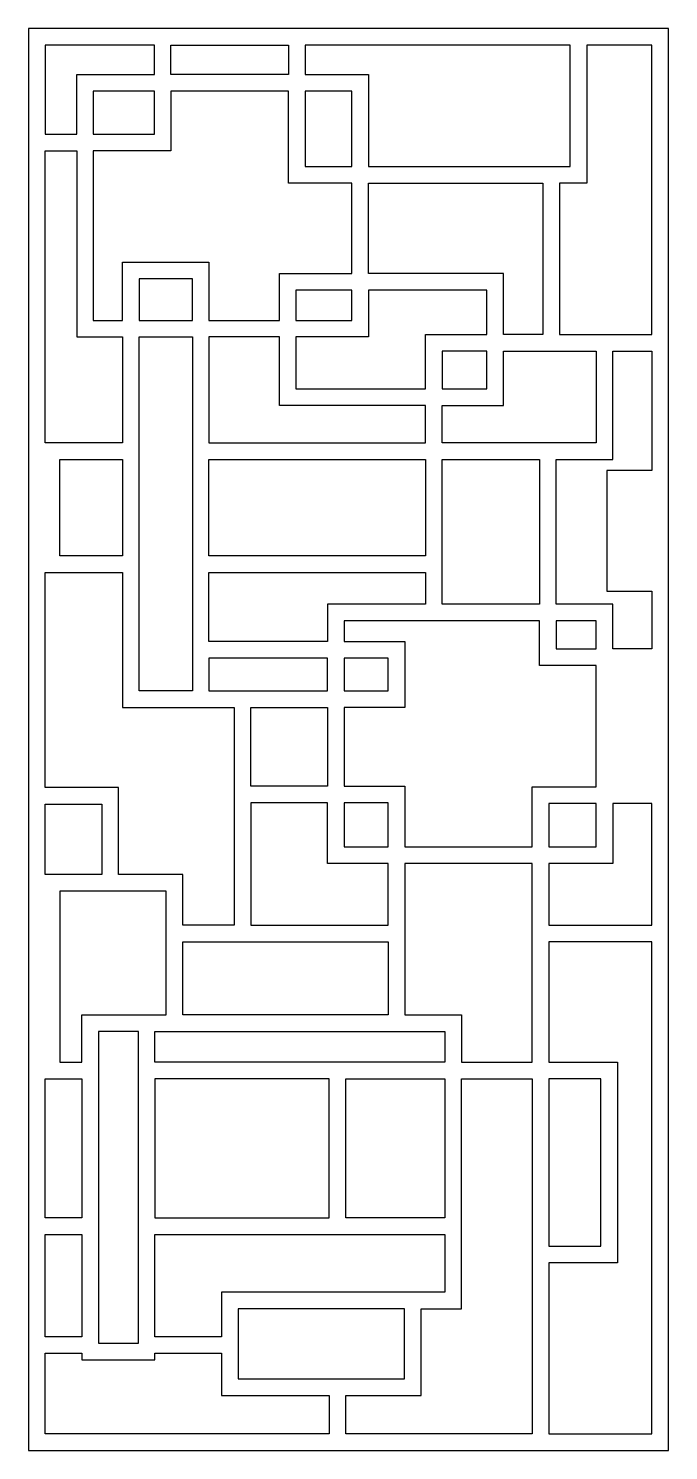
# Model space of a CAD drawing. Extents: x 67 to 1115, y 50 to 2380.
import ezdxf

# ---------------------------------------------------------------- set-up
doc = ezdxf.new("R2010")
doc.units = 0
doc.layers.get('0').update_dxf_attribs({"linetype": 'CONTINUOUS'})

msp = doc.modelspace()

# ---------------------------------------------------------------- linework, layer by layer
for points in [[(66.9, 49.7), (1115.3, 49.7), (1115.3, 2380), (66.9, 2380)], [(273.1, 2352.8), (94.1, 2352.8), (94.1, 2206.9), (145.9, 2206.9), (145.9, 2304.6), (273.1, 2304.6)], [(493, 2352.8), (493, 2304.6), (300.3, 2304.6), (300.3, 2352.8)], [(520.2, 2352.8), (520.2, 2304.6), (623.6, 2304.6), (623.6, 2153.6), (954.2, 2153.6), (954.2, 2352.8)], [(1088.1, 1878.3), (1088.1, 2352.8), (981.4, 2352.8), (981.4, 2126.4), (936.6, 2126.4), (936.6, 1878.3)], [(477.8, 1901.7), (477.8, 1978.4), (596.3, 1978.4), (596.3, 2126.4), (493, 2126.4), (493, 2277.3), (300.3, 2277.3), (300.3, 2179.7), (173.1, 2179.7), (173.1, 1901.7), (220.8, 1901.7), (220.8, 1997), (362.5, 1997), (362.5, 1901.7)], [(273.1, 2277.3), (173.1, 2277.3), (173.1, 2206.9), (273.1, 2206.9)], [(520.2, 2277.3), (520.2, 2153.6), (596.3, 2153.6), (596.3, 2277.3)], [(94.1, 2179.7), (145.9, 2179.7), (145.9, 1874.5), (220.8, 1874.5), (220.8, 1701.2), (94.1, 1701.2)], [(623.6, 1978.4), (623.6, 2126.4), (909.3, 2126.4), (909.3, 1878.3), (845.1, 1878.3), (845.1, 1978.4)], [(335.3, 1901.7), (335.3, 1969.8), (248, 1969.8), (248, 1901.7)], [(505, 1874.5), (505, 1789.3), (717.3, 1789.3), (717.3, 1878.3), (817.8, 1878.3), (817.8, 1951.2), (623.6, 1951.2), (623.6, 1874.5)], [(505, 1901.7), (596.3, 1901.7), (596.3, 1951.2), (505, 1951.2)], [(335.3, 1874.5), (335.3, 1294.7), (248, 1294.7), (248, 1874.5)], [(477.8, 1874.5), (362.5, 1874.5), (362.5, 1701.2), (717.3, 1701.2), (717.3, 1762.1), (477.8, 1762.1)], [(817.8, 1851.1), (744.6, 1851.1), (744.6, 1789.3), (817.8, 1789.3)], [(744.6, 1701.2), (744.6, 1762.1), (845.1, 1762.1), (845.1, 1851.1), (996.6, 1851.1), (996.6, 1701.2)], [(1088.1, 1851.1), (1088.1, 1655.7), (1014.5, 1655.7), (1014.5, 1457.9), (1088.1, 1457.9), (1088.1, 1363.2), (1023.8, 1363.2), (1023.8, 1436.5), (931, 1436.5), (931, 1673.9), (1023.8, 1673.9), (1023.8, 1851.1)], [(220.8, 1673.9), (220.8, 1515.7), (118.3, 1515.7), (118.3, 1673.9)], [(717.3, 1673.9), (717.3, 1515.7), (362.5, 1515.7), (362.5, 1673.9)], [(744.6, 1673.9), (903.8, 1673.9), (903.8, 1436.5), (744.6, 1436.5)], [(94.1, 1488.4), (220.8, 1488.4), (220.8, 1267.4), (403.7, 1267.4), (403.7, 910.6), (319.5, 910.6), (319.5, 993.7), (214.4, 993.7), (214.4, 1136.4), (94.1, 1136.4)], [(362.5, 1488.4), (717.3, 1488.4), (717.3, 1436.5), (556.8, 1436.5), (556.8, 1375.4), (362.5, 1375.4)], [(996.6, 1336), (903.8, 1336), (903.8, 1409.2), (584, 1409.2), (584, 1375.4), (683.1, 1375.4), (683.1, 1267.4), (584, 1267.4), (584, 1138.4), (683.1, 1138.4), (683.1, 1038.9), (892.1, 1038.9), (892.1, 1137.1), (996.6, 1137.1)], [(996.6, 1363.2), (996.6, 1409.2), (931, 1409.2), (931, 1363.2)], [(556.8, 1348.1), (362.5, 1348.1), (362.5, 1294.7), (556.8, 1294.7)], [(584, 1348.1), (584, 1294.7), (655.8, 1294.7), (655.8, 1348.1)], [(556.8, 1138.4), (430.9, 1138.4), (430.9, 1267.4), (556.8, 1267.4)], [(94.1, 993.7), (94.1, 1109.1), (187.1, 1109.1), (187.1, 993.7)], [(655.8, 1011.6), (556.8, 1011.6), (556.8, 1111.2), (430.9, 1111.2), (430.9, 910.6), (655.8, 910.6)], [(655.8, 1038.9), (655.8, 1111.2), (584, 1111.2), (584, 1038.9)], [(1088.1, 1109.9), (1023.8, 1109.9), (1023.8, 1011.6), (919.4, 1011.6), (919.4, 910.6), (1088.1, 910.6)], [(996.6, 1109.9), (919.4, 1109.9), (919.4, 1038.9), (996.6, 1038.9)], [(892.1, 1011.6), (683.1, 1011.6), (683.1, 763.6), (776.2, 763.6), (776.2, 686.2), (892.1, 686.2)], [(154.4, 686.2), (154.4, 763.6), (292.2, 763.6), (292.2, 966.4), (118.3, 966.4), (118.3, 686.2)], [(319.5, 763.6), (319.5, 883.4), (655.8, 883.4), (655.8, 763.6)], [(1088.1, 883.4), (919.4, 883.4), (919.4, 686.2), (1031.8, 686.2), (1031.8, 357.4), (919.4, 357.4), (919.4, 76.9), (1088.1, 76.9)], [(181.6, 225.4), (246.9, 225.4), (246.9, 736.3), (181.6, 736.3)], [(749, 686.2), (274.1, 686.2), (274.1, 736.3), (749, 736.3)], [(94.1, 659), (154.4, 659), (154.4, 431.1), (94.1, 431.1)], [(274.1, 659), (274.1, 431.1), (559.6, 431.1), (559.6, 659)], [(892.1, 76.9), (586.9, 76.9), (586.9, 140), (710.2, 140), (710.2, 281.9), (776.2, 281.9), (776.2, 659), (892.1, 659)], [(749, 659), (749, 431.1), (586.9, 431.1), (586.9, 659)], [(919.4, 384.6), (1004.5, 384.6), (1004.5, 659), (919.4, 659)], [(94.1, 236.2), (94.1, 403.9), (154.4, 403.9), (154.4, 236.2)], [(749, 403.9), (749, 309.1), (383.3, 309.1), (383.3, 236.2), (274.1, 236.2), (274.1, 403.9)], [(410.5, 167.2), (683, 167.2), (683, 281.9), (410.5, 281.9)], [(559.6, 76.9), (94.1, 76.9), (94.1, 209), (154.4, 209), (154.4, 198.2), (274.1, 198.2), (274.1, 209), (383.3, 209), (383.3, 140), (559.6, 140)]]:
    msp.add_lwpolyline(points, close=True)

doc.saveas('drawing.dxf')
